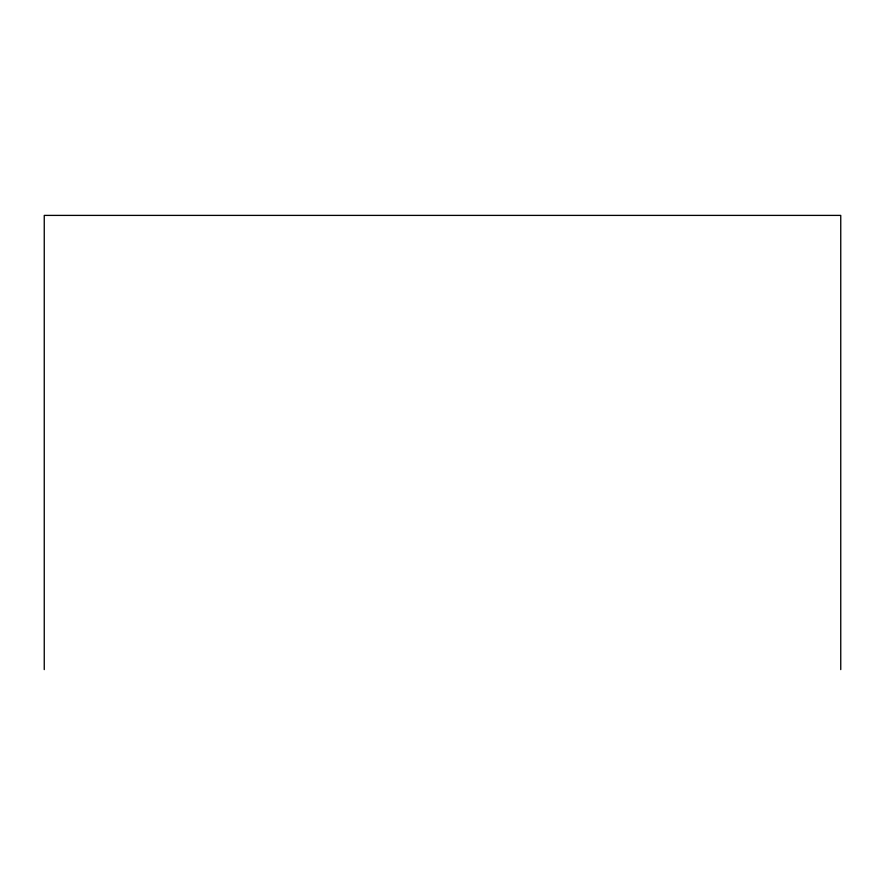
<?xml version="1.0" encoding="UTF-8"?>
<svg xmlns="http://www.w3.org/2000/svg" width="885" height="885" viewBox="0 0 885 885"><rect width="100%" height="100%" fill="white"/><g stroke="black" fill="none" stroke-linecap="round" stroke-linejoin="round"><path stroke-width="1.33" d="M840.75 669.602L840.75 215.398L44.25 215.398L44.25 669.602"/></g></svg>
